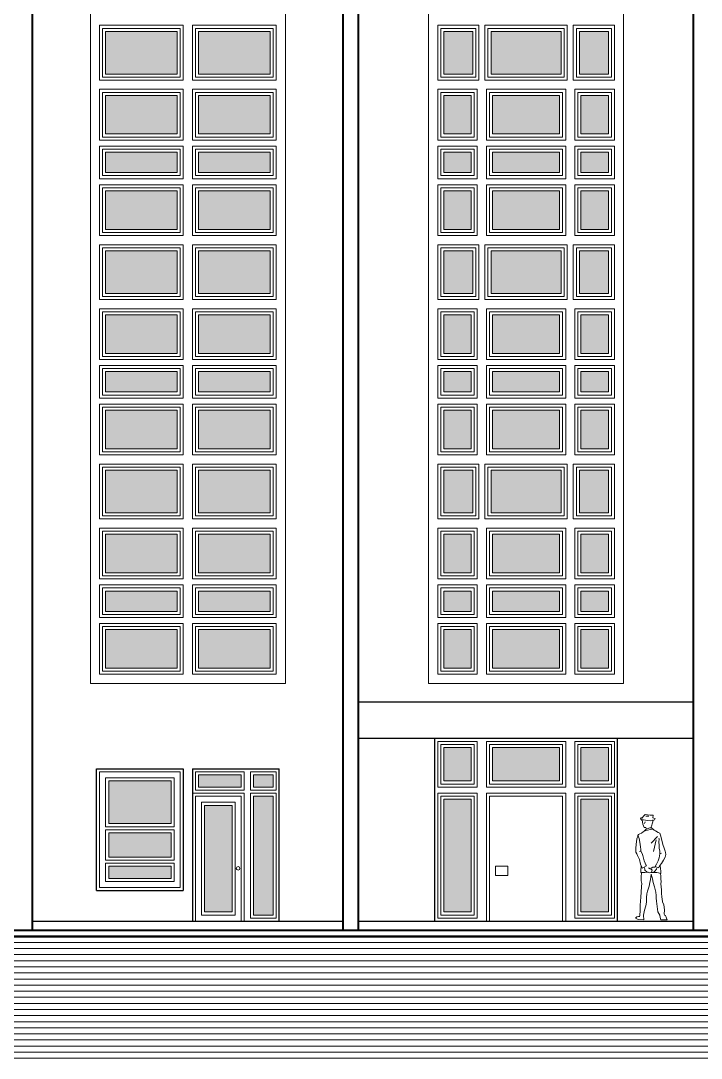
# Model space of a CAD drawing. Extents: x 1009 to 1343, y -172900 to 201.
# Drawn here: x 1232.41 to 1243.58, y -99.17 to -82.15 of the extents above; entities that cross this region are included whole.
import ezdxf

# ---------------------------------------------------------------- set-up
doc = ezdxf.new("R2010")
doc.units = 0
doc.header["$LTSCALE"] = 0.5
for name, color, linetype, lineweight in [('Carpintería', 55, 'CONTINUOUS', 20), ('Muros corte', 7, 'CONTINUOUS', 40), ('Muros vista', 253, 'CONTINUOUS', 25), ('Punta 02', 11, 'CONTINUOUS', 20), ('Punta 05', 52, 'CONTINUOUS', 50), ('Tratamiento pisos', 251, 'CONTINUOUS', 9), ('Vidrios', 147, 'CONTINUOUS', 13)]:
    doc.layers.add(name, color=color, linetype=linetype, lineweight=lineweight)

# ---------------------------------------------------------------- blocks, each defined once
blk = doc.blocks.new('Hombre de espalda')
at = {"layer": 'Punta 02'}
for p, q in [((-0.211, 0.539), (-0.201, 0.55)), ((-0.209, 0.527), (-0.211, 0.539)), ((-0.19, 0.512), (-0.209, 0.527)), ((-0.201, 0.55), (-0.183, 0.553)), ((-0.183, 0.514), (-0.19, 0.512)), ((-0.186, 0.54), (-0.177, 0.557)), ((-0.183, 0.553), (-0.186, 0.54)), ((-0.162, 0.518), (-0.183, 0.521)), ((-0.179, 0.484), (-0.183, 0.514)), ((-0.177, 0.557), (-0.162, 0.578)), ((-0.162, 0.578), (-0.145, 0.597)), ((-0.13, 0.512), (-0.162, 0.518)), ((-0.145, 0.597), (-0.134, 0.606)), ((-0.134, 0.606), (-0.095, 0.602)), ((-0.091, 0.506), (-0.13, 0.512)), ((-0.124, 0.576), (-0.076, 0.581)), ((-0.095, 0.602), (-0.051, 0.596)), ((-0.051, 0.596), (-0.012, 0.594)), ((-0.012, 0.594), (-0.006, 0.587)), ((-0.007, 0.557), (-0.01, 0.549)), ((-0.01, 0.549), (0.022, 0.542)), ((-0.01, 0.485), (-0.01, 0.517)), ((-0.006, 0.587), (-0.007, 0.557)), ((0.02, 0.519), (-0.005, 0.51)), ((0.029, 0.538), (0.02, 0.519)), ((0.022, 0.542), (0.029, 0.538)), ((-0.172, 0.448), (-0.179, 0.484)), ((-0.162, 0.42), (-0.172, 0.448)), ((-0.151, 0.392), (-0.162, 0.42)), ((-0.143, 0.392), (-0.151, 0.392)), ((-0.151, 0.335), (-0.125, 0.36)), ((-0.145, 0.46), (-0.134, 0.488)), ((-0.143, 0.392), (-0.125, 0.392)), ((-0.141, 0.344), (-0.127, 0.339)), ((-0.127, 0.339), (-0.097, 0.349)), ((-0.125, 0.392), (-0.113, 0.366)), ((-0.125, 0.36), (-0.102, 0.373)), ((-0.102, 0.373), (-0.057, 0.388)), ((-0.097, 0.349), (-0.049, 0.358)), ((-0.051, 0.503), (-0.091, 0.506)), ((-0.057, 0.388), (-0.031, 0.386)), ((-0.005, 0.51), (-0.051, 0.503)), ((-0.049, 0.358), (-0.025, 0.363)), ((-0.025, 0.431), (-0.044, 0.387)), ((-0.031, 0.386), (0.01, 0.347)), ((-0.025, 0.431), (-0.018, 0.454)), ((-0.025, 0.363), (-0.003, 0.359)), ((-0.018, 0.454), (-0.014, 0.467)), ((-0.014, 0.467), (-0.01, 0.485)), ((0.01, 0.347), (0.036, 0.338)), ((-0.281, 0.115), (-0.273, 0.205)), ((-0.273, 0.205), (-0.258, 0.252)), ((-0.258, 0.252), (-0.252, 0.269)), ((-0.254, 0.268), (-0.236, 0.214)), ((-0.252, 0.269), (-0.249, 0.272)), ((-0.249, 0.272), (-0.243, 0.276)), ((-0.243, 0.276), (-0.222, 0.288)), ((-0.236, 0.214), (-0.215, 0.119)), ((-0.222, 0.288), (-0.196, 0.302)), ((-0.196, 0.302), (-0.166, 0.319)), ((-0.166, 0.319), (-0.151, 0.335)), ((0.066, 0.247), (-0.035, 0.135)), ((0.047, 0.191), (0, 0)), ((0.036, 0.338), (0.08, 0.313)), ((0.08, 0.313), (0.105, 0.3)), ((0.092, 0.208), (0.089, 0.217)), ((0.089, 0.15), (0.092, 0.208)), ((0.105, 0.3), (0.115, 0.264)), ((0.115, 0.264), (0.132, 0.204)), ((0.132, 0.204), (0.156, 0.114)), ((-0.288, 0.051), (-0.281, 0.115)), ((-0.287, -0.012), (-0.288, 0.051)), ((-0.207, 0.006), (-0.227, 0)), ((-0.227, 0), (-0.22, 0.002)), ((-0.215, 0.119), (-0.21, 0.072)), ((-0.21, 0.072), (-0.208, 0.036)), ((-0.208, 0.036), (-0.207, 0.006)), ((-0.207, 0.004), (-0.187, -0.034)), ((0.094, 0.101), (0.089, 0.15)), ((0.094, 0.047), (0.094, 0.101)), ((0.103, 0.009), (0.094, 0.047)), ((0.105, -0.032), (0.103, 0.009)), ((0.156, 0.114), (0.174, 0.052)), ((0.174, 0.052), (0.19, 0.004)), ((0.19, 0.004), (0.198, -0.019)), ((-0.274, -0.037), (-0.287, -0.012)), ((-0.259, -0.069), (-0.274, -0.037)), ((-0.231, -0.131), (-0.259, -0.069)), ((-0.212, -0.208), (-0.231, -0.131)), ((-0.187, -0.034), (-0.175, -0.069)), ((-0.175, -0.069), (-0.151, -0.154)), ((-0.151, -0.154), (-0.136, -0.195)), ((0.052, -0.21), (0.079, -0.152)), ((0.079, -0.152), (0.094, -0.107)), ((0.094, -0.107), (0.107, -0.041)), ((0.133, -0.03), (0.105, -0.032)), ((0.107, -0.041), (0.109, -0.032)), ((0.109, -0.032), (0.133, -0.03)), ((0.163, -0.144), (0.133, -0.199)), ((0.191, -0.097), (0.163, -0.144)), ((0.206, -0.049), (0.191, -0.097)), ((0.198, -0.019), (0.206, -0.049)), ((-0.19, -0.26), (-0.212, -0.208)), ((-0.207, -0.347), (-0.205, -0.316)), ((-0.205, -0.316), (-0.2, -0.236)), ((-0.19, -0.26), (-0.183, -0.273)), ((-0.183, -0.273), (-0.15, -0.257)), ((-0.115, -0.234), (-0.15, -0.257)), ((-0.145, -0.272), (-0.143, -0.29)), ((-0.143, -0.29), (-0.139, -0.307)), ((-0.139, -0.307), (-0.102, -0.339)), ((-0.136, -0.192), (-0.124, -0.219)), ((-0.124, -0.219), (-0.112, -0.237)), ((-0.102, -0.339), (-0.072, -0.349)), ((-0.053, -0.285), (-0.083, -0.27)), ((-0.034, -0.294), (-0.053, -0.285)), ((-0.036, -0.276), (-0.043, -0.29)), ((-0.01, -0.261), (-0.036, -0.276)), ((-0.023, -0.305), (-0.034, -0.294)), ((-0.029, -0.341), (-0.023, -0.305)), ((0.013, -0.259), (-0.01, -0.261)), ((0.007, -0.338), (0.028, -0.317)), ((0.031, -0.259), (0.013, -0.259)), ((0.028, -0.317), (0.045, -0.296)), ((0.029, -0.245), (0.052, -0.21)), ((0.069, -0.264), (0.029, -0.245)), ((0.045, -0.296), (0.054, -0.279)), ((0.082, -0.27), (0.069, -0.264)), ((0.103, -0.231), (0.082, -0.27)), ((0.133, -0.199), (0.103, -0.231)), ((0.109, -0.236), (0.108, -0.227)), ((0.114, -0.284), (0.109, -0.236)), ((0.119, -0.318), (0.114, -0.284)), ((0.12, -0.364), (0.119, -0.318)), ((-0.149, -0.347), (-0.207, -0.347)), ((-0.201, -0.484), (-0.199, -0.412)), ((-0.192, -0.528), (-0.201, -0.484)), ((-0.199, -0.412), (-0.195, -0.356)), ((-0.088, -0.343), (-0.143, -0.347)), ((-0.072, -0.349), (-0.042, -0.347)), ((-0.07, -0.57), (-0.057, -0.51)), ((-0.057, -0.51), (-0.049, -0.461)), ((-0.049, -0.461), (-0.039, -0.371)), ((-0.042, -0.347), (-0.029, -0.341)), ((-0.017, -0.347), (-0.039, -0.346)), ((-0.039, -0.371), (-0.015, -0.45)), ((0.02, -0.344), (-0.017, -0.347)), ((-0.015, -0.45), (-0.002, -0.512)), ((0.058, -0.344), (0.02, -0.344)), ((0.086, -0.349), (0.058, -0.344)), ((0.114, -0.362), (0.086, -0.349)), ((0.114, -0.362), (0.12, -0.364)), ((0.119, -0.405), (0.114, -0.362)), ((0.123, -0.458), (0.119, -0.405)), ((0.125, -0.494), (0.123, -0.458)), ((0.123, -0.531), (0.125, -0.494)), ((-0.206, -0.752), (-0.202, -0.671)), ((-0.202, -0.671), (-0.196, -0.577)), ((-0.196, -0.577), (-0.192, -0.528)), ((-0.11, -0.696), (-0.095, -0.654)), ((-0.095, -0.654), (-0.07, -0.57)), ((-0.002, -0.512), (0.017, -0.583)), ((0.017, -0.583), (0.037, -0.666)), ((0.037, -0.666), (0.046, -0.724)), ((0.125, -0.58), (0.123, -0.531)), ((0.13, -0.629), (0.125, -0.58)), ((0.134, -0.685), (0.13, -0.629)), ((-0.215, -0.881), (-0.211, -0.815)), ((-0.211, -0.815), (-0.206, -0.752)), ((-0.127, -0.894), (-0.115, -0.834)), ((-0.115, -0.754), (-0.11, -0.696)), ((-0.112, -0.793), (-0.115, -0.754)), ((-0.115, -0.834), (-0.112, -0.793)), ((0.046, -0.724), (0.045, -0.766)), ((0.045, -0.766), (0.049, -0.817)), ((0.049, -0.817), (0.063, -0.904)), ((0.138, -0.752), (0.134, -0.685)), ((0.141, -0.779), (0.138, -0.752)), ((0.149, -0.829), (0.141, -0.779)), ((0.173, -0.878), (0.149, -0.829)), ((-0.223, -1.044), (-0.219, -0.977)), ((-0.219, -0.977), (-0.215, -0.881)), ((-0.161, -1.046), (-0.144, -0.966)), ((-0.144, -0.966), (-0.127, -0.894)), ((0.063, -0.904), (0.074, -0.992)), ((0.074, -0.992), (0.105, -1.046)), ((0.18, -0.958), (0.173, -0.878)), ((0.178, -1.028), (0.18, -0.958)), ((-0.27, -1.074), (-0.296, -1.095)), ((-0.296, -1.095), (-0.249, -1.117)), ((-0.245, -1.068), (-0.27, -1.074)), ((-0.249, -1.117), (-0.156, -1.121)), ((-0.225, -1.07), (-0.245, -1.068)), ((-0.227, -1.076), (-0.223, -1.044)), ((-0.156, -1.121), (-0.161, -1.046)), ((0.105, -1.046), (0.109, -1.084)), ((0.109, -1.084), (0.122, -1.122)), ((0.122, -1.122), (0.225, -1.122)), ((0.185, -1.049), (0.178, -1.028)), ((0.2, -1.049), (0.185, -1.049)), ((0.2, -1.049), (0.215, -1.097)), ((0.225, -1.122), (0.215, -1.097))]:
    blk.add_line(p, q, dxfattribs=at)

msp = doc.modelspace()

# ---------------------------------------------------------------- hatches: boundary and pattern name
at = {"layer": 'Vidrios'}
h = msp.add_hatch(color=256, dxfattribs=at)
h.dxf.hatch_style = 1
h.paths.add_polyline_path([(1234.977, -82.323), (1233.802, -82.323), (1233.802, -83.023), (1234.977, -83.023)])
h.paths.add_polyline_path([(1236.502, -82.323), (1235.327, -82.323), (1235.327, -83.023), (1236.502, -83.023)])
h.paths.add_polyline_path([(1234.977, -83.373), (1233.802, -83.373), (1233.802, -84.006), (1234.977, -84.006)])
h.paths.add_polyline_path([(1236.502, -83.373), (1235.327, -83.373), (1235.327, -84.006), (1236.502, -84.006)])
h.paths.add_polyline_path([(1234.977, -84.306), (1233.802, -84.306), (1233.802, -84.64), (1234.977, -84.64)])
h.paths.add_polyline_path([(1236.502, -84.306), (1235.327, -84.306), (1235.327, -84.64), (1236.502, -84.64)])
h.paths.add_polyline_path([(1234.977, -84.94), (1233.802, -84.94), (1233.802, -85.573), (1234.977, -85.573)])
h.paths.add_polyline_path([(1236.502, -84.94), (1235.327, -84.94), (1235.327, -85.573), (1236.502, -85.573)])
h = msp.add_hatch(color=256, dxfattribs=at)
h.dxf.hatch_style = 1
h.paths.add_polyline_path([(1239.827, -82.323), (1239.352, -82.323), (1239.352, -83.023), (1239.827, -83.023)])
h.paths.add_polyline_path([(1241.277, -82.323), (1240.127, -82.323), (1240.127, -83.023), (1241.277, -83.023)])
h.paths.add_polyline_path([(1242.052, -82.323), (1241.577, -82.323), (1241.577, -83.023), (1242.052, -83.023)])
h.paths.add_polyline_path([(1239.802, -83.373), (1239.352, -83.373), (1239.352, -84.006), (1239.802, -84.006)])
h.paths.add_polyline_path([(1241.252, -83.373), (1240.152, -83.373), (1240.152, -84.006), (1241.252, -84.006)])
h.paths.add_polyline_path([(1242.052, -83.373), (1241.602, -83.373), (1241.602, -84.006), (1242.052, -84.006)])
h.paths.add_polyline_path([(1239.802, -84.306), (1239.352, -84.306), (1239.352, -84.64), (1239.802, -84.64)])
h.paths.add_polyline_path([(1241.252, -84.306), (1240.152, -84.306), (1240.152, -84.64), (1241.252, -84.64)])
h.paths.add_polyline_path([(1242.052, -84.306), (1241.602, -84.306), (1241.602, -84.64), (1242.052, -84.64)])
h.paths.add_polyline_path([(1239.802, -84.94), (1239.352, -84.94), (1239.352, -85.573), (1239.802, -85.573)])
h.paths.add_polyline_path([(1241.252, -84.94), (1240.152, -84.94), (1240.152, -85.573), (1241.252, -85.573)])
h.paths.add_polyline_path([(1242.052, -84.94), (1241.602, -84.94), (1241.602, -85.573), (1242.052, -85.573)])
h = msp.add_hatch(color=256, dxfattribs=at)
h.dxf.hatch_style = 1
h.paths.add_polyline_path([(1234.977, -85.923), (1233.802, -85.923), (1233.802, -86.623), (1234.977, -86.623)])
h.paths.add_polyline_path([(1236.502, -85.923), (1235.327, -85.923), (1235.327, -86.623), (1236.502, -86.623)])
h.paths.add_polyline_path([(1234.977, -86.973), (1233.802, -86.973), (1233.802, -87.606), (1234.977, -87.606)])
h.paths.add_polyline_path([(1236.502, -86.973), (1235.327, -86.973), (1235.327, -87.606), (1236.502, -87.606)])
h.paths.add_polyline_path([(1234.977, -87.906), (1233.802, -87.906), (1233.802, -88.24), (1234.977, -88.24)])
h.paths.add_polyline_path([(1236.502, -87.906), (1235.327, -87.906), (1235.327, -88.24), (1236.502, -88.24)])
h.paths.add_polyline_path([(1234.977, -88.54), (1233.802, -88.54), (1233.802, -89.173), (1234.977, -89.173)])
h.paths.add_polyline_path([(1236.502, -88.54), (1235.327, -88.54), (1235.327, -89.173), (1236.502, -89.173)])
h = msp.add_hatch(color=256, dxfattribs=at)
h.dxf.hatch_style = 1
h.paths.add_polyline_path([(1239.827, -85.923), (1239.352, -85.923), (1239.352, -86.623), (1239.827, -86.623)])
h.paths.add_polyline_path([(1241.277, -85.923), (1240.127, -85.923), (1240.127, -86.623), (1241.277, -86.623)])
h.paths.add_polyline_path([(1242.052, -85.923), (1241.577, -85.923), (1241.577, -86.623), (1242.052, -86.623)])
h.paths.add_polyline_path([(1239.802, -86.973), (1239.352, -86.973), (1239.352, -87.606), (1239.802, -87.606)])
h.paths.add_polyline_path([(1241.252, -86.973), (1240.152, -86.973), (1240.152, -87.606), (1241.252, -87.606)])
h.paths.add_polyline_path([(1242.052, -86.973), (1241.602, -86.973), (1241.602, -87.606), (1242.052, -87.606)])
h.paths.add_polyline_path([(1239.802, -87.906), (1239.352, -87.906), (1239.352, -88.24), (1239.802, -88.24)])
h.paths.add_polyline_path([(1241.252, -87.906), (1240.152, -87.906), (1240.152, -88.24), (1241.252, -88.24)])
h.paths.add_polyline_path([(1242.052, -87.906), (1241.602, -87.906), (1241.602, -88.24), (1242.052, -88.24)])
h.paths.add_polyline_path([(1239.802, -88.54), (1239.352, -88.54), (1239.352, -89.173), (1239.802, -89.173)])
h.paths.add_polyline_path([(1241.252, -88.54), (1240.152, -88.54), (1240.152, -89.173), (1241.252, -89.173)])
h.paths.add_polyline_path([(1242.052, -88.54), (1241.602, -88.54), (1241.602, -89.173), (1242.052, -89.173)])
h = msp.add_hatch(color=256, dxfattribs=at)
h.dxf.hatch_style = 1
h.paths.add_polyline_path([(1234.977, -89.523), (1233.802, -89.523), (1233.802, -90.223), (1234.977, -90.223)])
h.paths.add_polyline_path([(1236.502, -89.523), (1235.327, -89.523), (1235.327, -90.223), (1236.502, -90.223)])
h.paths.add_polyline_path([(1234.977, -90.573), (1233.802, -90.573), (1233.802, -91.206), (1234.977, -91.206)])
h.paths.add_polyline_path([(1236.502, -90.573), (1235.327, -90.573), (1235.327, -91.206), (1236.502, -91.206)])
h.paths.add_polyline_path([(1234.977, -91.506), (1233.802, -91.506), (1233.802, -91.84), (1234.977, -91.84)])
h.paths.add_polyline_path([(1236.502, -91.506), (1235.327, -91.506), (1235.327, -91.84), (1236.502, -91.84)])
h.paths.add_polyline_path([(1234.977, -92.14), (1233.802, -92.14), (1233.802, -92.773), (1234.977, -92.773)])
h.paths.add_polyline_path([(1236.502, -92.14), (1235.327, -92.14), (1235.327, -92.773), (1236.502, -92.773)])
h = msp.add_hatch(color=256, dxfattribs=at)
h.dxf.hatch_style = 1
h.paths.add_polyline_path([(1239.827, -89.523), (1239.352, -89.523), (1239.352, -90.223), (1239.827, -90.223)])
h.paths.add_polyline_path([(1241.277, -89.523), (1240.127, -89.523), (1240.127, -90.223), (1241.277, -90.223)])
h.paths.add_polyline_path([(1242.052, -89.523), (1241.577, -89.523), (1241.577, -90.223), (1242.052, -90.223)])
h.paths.add_polyline_path([(1239.802, -90.573), (1239.352, -90.573), (1239.352, -91.206), (1239.802, -91.206)])
h.paths.add_polyline_path([(1241.252, -90.573), (1240.152, -90.573), (1240.152, -91.206), (1241.252, -91.206)])
h.paths.add_polyline_path([(1242.052, -90.573), (1241.602, -90.573), (1241.602, -91.206), (1242.052, -91.206)])
h.paths.add_polyline_path([(1239.802, -91.506), (1239.352, -91.506), (1239.352, -91.84), (1239.802, -91.84)])
h.paths.add_polyline_path([(1241.252, -91.506), (1240.152, -91.506), (1240.152, -91.84), (1241.252, -91.84)])
h.paths.add_polyline_path([(1242.052, -91.506), (1241.602, -91.506), (1241.602, -91.84), (1242.052, -91.84)])
h.paths.add_polyline_path([(1239.802, -92.14), (1239.352, -92.14), (1239.352, -92.773), (1239.802, -92.773)])
h.paths.add_polyline_path([(1241.252, -92.14), (1240.152, -92.14), (1240.152, -92.773), (1241.252, -92.773)])
h.paths.add_polyline_path([(1242.052, -92.14), (1241.602, -92.14), (1241.602, -92.773), (1242.052, -92.773)])
h = msp.add_hatch(color=256, dxfattribs=at)
h.dxf.hatch_style = 1
h.paths.add_polyline_path([(1239.802, -94.073), (1239.352, -94.073), (1239.352, -94.623), (1239.802, -94.623)])
h.paths.add_polyline_path([(1241.252, -94.073), (1240.152, -94.073), (1240.152, -94.623), (1241.252, -94.623)])
h.paths.add_polyline_path([(1242.052, -94.073), (1241.602, -94.073), (1241.602, -94.623), (1242.052, -94.623)])
h.paths.add_polyline_path([(1242.052, -94.923), (1241.602, -94.923), (1241.602, -96.773), (1242.052, -96.773)])
h.paths.add_polyline_path([(1239.802, -94.923), (1239.352, -94.923), (1239.352, -96.773), (1239.802, -96.773)])
h = msp.add_hatch(color=256, dxfattribs=at)
h.dxf.hatch_style = 1
h.paths.add_polyline_path([(1234.877, -94.623), (1233.852, -94.623), (1233.852, -95.323), (1234.877, -95.323)])
h.paths.add_polyline_path([(1234.877, -95.473), (1233.852, -95.473), (1233.852, -95.873), (1234.877, -95.873)])
h.paths.add_polyline_path([(1234.877, -96.023), (1233.852, -96.023), (1233.852, -96.223), (1234.877, -96.223)])
h = msp.add_hatch(color=256, dxfattribs=at)
h.dxf.hatch_style = 1
h.paths.add_polyline_path([(1236.027, -94.523), (1235.327, -94.523), (1235.327, -94.723), (1236.027, -94.723)])
h.paths.add_polyline_path([(1236.552, -94.523), (1236.227, -94.523), (1236.227, -94.723), (1236.552, -94.723)])
h.paths.add_polyline_path([(1235.877, -95.023), (1235.427, -95.023), (1235.427, -96.773), (1235.877, -96.773)])
h.paths.add_polyline_path([(1236.552, -94.873), (1236.227, -94.873), (1236.227, -96.823), (1236.552, -96.823)])

# ---------------------------------------------------------------- linework, layer by layer
at = {"layer": 'Carpintería'}
for p, q in [((1233.552, -93.023), (1233.552, -75.923)), ((1236.752, -93.023), (1236.752, -75.923)), ((1239.102, -93.023), (1239.102, -75.923)), ((1242.302, -93.023), (1242.302, -75.923)), ((1233.702, -83.123), (1233.702, -82.223)), ((1233.702, -82.223), (1235.077, -82.223)), ((1235.077, -83.123), (1235.077, -82.223)), ((1235.227, -83.123), (1235.227, -82.223)), ((1235.227, -82.223), (1236.602, -82.223)), ((1236.602, -82.223), (1236.602, -83.123)), ((1233.752, -83.073), (1233.752, -82.273)), ((1233.752, -82.273), (1235.027, -82.273)), ((1233.802, -83.023), (1233.802, -82.323)), ((1233.802, -82.323), (1234.977, -82.323)), ((1234.977, -83.023), (1234.977, -82.323)), ((1235.027, -83.073), (1235.027, -82.273)), ((1235.277, -82.273), (1236.552, -82.273)), ((1235.277, -83.073), (1235.277, -82.273)), ((1235.327, -82.323), (1236.502, -82.323)), ((1235.327, -83.023), (1235.327, -82.323)), ((1236.502, -82.323), (1236.502, -83.023)), ((1236.552, -82.273), (1236.552, -83.073)), ((1235.027, -83.073), (1233.752, -83.073)), ((1234.977, -83.023), (1233.802, -83.023)), ((1236.552, -83.073), (1235.277, -83.073)), ((1236.502, -83.023), (1235.327, -83.023)), ((1235.077, -83.123), (1233.702, -83.123)), ((1236.602, -83.123), (1235.227, -83.123)), ((1233.702, -84.106), (1233.702, -83.273)), ((1233.702, -83.273), (1235.077, -83.273)), ((1233.752, -84.056), (1233.752, -83.323)), ((1233.752, -83.323), (1235.027, -83.323)), ((1233.802, -84.006), (1233.802, -83.373)), ((1233.802, -83.373), (1234.977, -83.373)), ((1234.977, -84.006), (1234.977, -83.373)), ((1235.027, -84.056), (1235.027, -83.323)), ((1235.077, -84.106), (1235.077, -83.273)), ((1235.227, -84.106), (1235.227, -83.273)), ((1235.227, -83.273), (1236.602, -83.273)), ((1235.277, -83.323), (1236.552, -83.323)), ((1235.277, -84.056), (1235.277, -83.323)), ((1235.327, -83.373), (1236.502, -83.373)), ((1235.327, -84.006), (1235.327, -83.373)), ((1236.502, -83.373), (1236.502, -84.006)), ((1236.552, -83.323), (1236.552, -84.056)), ((1236.602, -83.273), (1236.602, -84.106)), ((1235.027, -84.056), (1233.752, -84.056)), ((1234.977, -84.006), (1233.802, -84.006)), ((1236.552, -84.056), (1235.277, -84.056)), ((1236.502, -84.006), (1235.327, -84.006)), ((1235.077, -84.106), (1233.702, -84.106)), ((1233.702, -84.74), (1233.702, -84.206)), ((1233.702, -84.206), (1235.077, -84.206)), ((1233.752, -84.69), (1233.752, -84.256)), ((1233.752, -84.256), (1235.027, -84.256)), ((1235.027, -84.69), (1235.027, -84.256)), ((1235.077, -84.74), (1235.077, -84.206)), ((1236.602, -84.106), (1235.227, -84.106)), ((1235.227, -84.74), (1235.227, -84.206)), ((1235.227, -84.206), (1236.602, -84.206)), ((1235.277, -84.256), (1236.552, -84.256)), ((1235.277, -84.69), (1235.277, -84.256)), ((1236.552, -84.256), (1236.552, -84.69)), ((1236.602, -84.206), (1236.602, -84.74)), ((1233.802, -84.64), (1233.802, -84.306)), ((1233.802, -84.306), (1234.977, -84.306)), ((1234.977, -84.64), (1234.977, -84.306)), ((1235.327, -84.306), (1236.502, -84.306)), ((1235.327, -84.64), (1235.327, -84.306)), ((1236.502, -84.306), (1236.502, -84.64)), ((1235.077, -84.74), (1233.702, -84.74)), ((1235.027, -84.69), (1233.752, -84.69)), ((1234.977, -84.64), (1233.802, -84.64)), ((1236.602, -84.74), (1235.227, -84.74)), ((1236.552, -84.69), (1235.277, -84.69)), ((1236.502, -84.64), (1235.327, -84.64)), ((1233.702, -85.673), (1233.702, -84.84)), ((1233.702, -84.84), (1235.077, -84.84)), ((1233.752, -85.623), (1233.752, -84.89)), ((1233.752, -84.89), (1235.027, -84.89)), ((1233.802, -85.573), (1233.802, -84.94)), ((1233.802, -84.94), (1234.977, -84.94)), ((1234.977, -85.573), (1234.977, -84.94)), ((1235.027, -85.623), (1235.027, -84.89)), ((1235.077, -85.673), (1235.077, -84.84)), ((1235.227, -85.673), (1235.227, -84.84)), ((1235.227, -84.84), (1236.602, -84.84)), ((1235.277, -84.89), (1236.552, -84.89)), ((1235.277, -85.623), (1235.277, -84.89)), ((1235.327, -84.94), (1236.502, -84.94)), ((1235.327, -85.573), (1235.327, -84.94)), ((1236.502, -84.94), (1236.502, -85.573)), ((1236.552, -84.89), (1236.552, -85.623)), ((1236.602, -84.84), (1236.602, -85.673)), ((1235.027, -85.623), (1233.752, -85.623)), ((1234.977, -85.573), (1233.802, -85.573)), ((1236.552, -85.623), (1235.277, -85.623)), ((1236.502, -85.573), (1235.327, -85.573)), ((1235.077, -85.673), (1233.702, -85.673)), ((1236.602, -85.673), (1235.227, -85.673)), ((1233.702, -86.723), (1233.702, -85.823)), ((1233.702, -85.823), (1235.077, -85.823)), ((1233.752, -86.673), (1233.752, -85.873)), ((1233.752, -85.873), (1235.027, -85.873)), ((1233.802, -86.623), (1233.802, -85.923)), ((1233.802, -85.923), (1234.977, -85.923)), ((1234.977, -86.623), (1234.977, -85.923)), ((1235.027, -86.673), (1235.027, -85.873)), ((1235.077, -86.723), (1235.077, -85.823)), ((1235.227, -86.723), (1235.227, -85.823)), ((1235.227, -85.823), (1236.602, -85.823)), ((1235.277, -85.873), (1236.552, -85.873)), ((1235.277, -86.673), (1235.277, -85.873)), ((1235.327, -85.923), (1236.502, -85.923)), ((1235.327, -86.623), (1235.327, -85.923)), ((1236.502, -85.923), (1236.502, -86.623)), ((1236.552, -85.873), (1236.552, -86.673)), ((1236.602, -85.823), (1236.602, -86.723)), ((1234.977, -86.623), (1233.802, -86.623)), ((1236.502, -86.623), (1235.327, -86.623)), ((1235.077, -86.723), (1233.702, -86.723)), ((1235.027, -86.673), (1233.752, -86.673)), ((1236.602, -86.723), (1235.227, -86.723)), ((1236.552, -86.673), (1235.277, -86.673)), ((1233.702, -87.706), (1233.702, -86.873)), ((1233.702, -86.873), (1235.077, -86.873)), ((1233.752, -87.656), (1233.752, -86.923)), ((1233.752, -86.923), (1235.027, -86.923)), ((1233.802, -87.606), (1233.802, -86.973)), ((1233.802, -86.973), (1234.977, -86.973)), ((1234.977, -87.606), (1234.977, -86.973)), ((1235.027, -87.656), (1235.027, -86.923)), ((1235.077, -87.706), (1235.077, -86.873)), ((1235.227, -87.706), (1235.227, -86.873)), ((1235.227, -86.873), (1236.602, -86.873)), ((1235.277, -86.923), (1236.552, -86.923)), ((1235.277, -87.656), (1235.277, -86.923)), ((1235.327, -86.973), (1236.502, -86.973)), ((1235.327, -87.606), (1235.327, -86.973)), ((1236.502, -86.973), (1236.502, -87.606)), ((1236.552, -86.923), (1236.552, -87.656)), ((1236.602, -86.873), (1236.602, -87.706)), ((1235.027, -87.656), (1233.752, -87.656)), ((1234.977, -87.606), (1233.802, -87.606)), ((1236.552, -87.656), (1235.277, -87.656)), ((1236.502, -87.606), (1235.327, -87.606)), ((1235.077, -87.706), (1233.702, -87.706)), ((1233.702, -88.34), (1233.702, -87.806)), ((1233.702, -87.806), (1235.077, -87.806)), ((1235.077, -88.34), (1235.077, -87.806)), ((1236.602, -87.706), (1235.227, -87.706)), ((1235.227, -88.34), (1235.227, -87.806)), ((1235.227, -87.806), (1236.602, -87.806)), ((1236.602, -87.806), (1236.602, -88.34)), ((1233.752, -88.29), (1233.752, -87.856)), ((1233.752, -87.856), (1235.027, -87.856)), ((1233.802, -88.24), (1233.802, -87.906)), ((1233.802, -87.906), (1234.977, -87.906)), ((1234.977, -88.24), (1234.977, -87.906)), ((1235.027, -88.29), (1235.027, -87.856)), ((1235.277, -87.856), (1236.552, -87.856)), ((1235.277, -88.29), (1235.277, -87.856)), ((1235.327, -87.906), (1236.502, -87.906)), ((1235.327, -88.24), (1235.327, -87.906)), ((1236.502, -87.906), (1236.502, -88.24)), ((1236.552, -87.856), (1236.552, -88.29)), ((1235.077, -88.34), (1233.702, -88.34)), ((1235.027, -88.29), (1233.752, -88.29)), ((1234.977, -88.24), (1233.802, -88.24)), ((1236.602, -88.34), (1235.227, -88.34)), ((1236.552, -88.29), (1235.277, -88.29)), ((1236.502, -88.24), (1235.327, -88.24)), ((1233.702, -89.273), (1233.702, -88.44)), ((1233.702, -88.44), (1235.077, -88.44)), ((1233.752, -89.223), (1233.752, -88.49)), ((1233.752, -88.49), (1235.027, -88.49)), ((1235.027, -89.223), (1235.027, -88.49)), ((1235.077, -89.273), (1235.077, -88.44)), ((1235.227, -89.273), (1235.227, -88.44)), ((1235.227, -88.44), (1236.602, -88.44)), ((1235.277, -88.49), (1236.552, -88.49)), ((1235.277, -89.223), (1235.277, -88.49)), ((1236.552, -88.49), (1236.552, -89.223)), ((1236.602, -88.44), (1236.602, -89.273)), ((1233.802, -89.173), (1233.802, -88.54)), ((1233.802, -88.54), (1234.977, -88.54)), ((1234.977, -89.173), (1234.977, -88.54)), ((1235.327, -88.54), (1236.502, -88.54)), ((1235.327, -89.173), (1235.327, -88.54)), ((1236.502, -88.54), (1236.502, -89.173)), ((1234.977, -89.173), (1233.802, -89.173)), ((1236.502, -89.173), (1235.327, -89.173)), ((1235.077, -89.273), (1233.702, -89.273)), ((1235.027, -89.223), (1233.752, -89.223)), ((1236.602, -89.273), (1235.227, -89.273)), ((1236.552, -89.223), (1235.277, -89.223)), ((1233.702, -90.323), (1233.702, -89.423)), ((1233.702, -89.423), (1235.077, -89.423)), ((1233.752, -90.273), (1233.752, -89.473)), ((1233.752, -89.473), (1235.027, -89.473)), ((1233.802, -90.223), (1233.802, -89.523)), ((1233.802, -89.523), (1234.977, -89.523)), ((1234.977, -90.223), (1234.977, -89.523)), ((1235.027, -90.273), (1235.027, -89.473)), ((1235.077, -90.323), (1235.077, -89.423)), ((1235.227, -90.323), (1235.227, -89.423)), ((1235.227, -89.423), (1236.602, -89.423)), ((1235.277, -89.473), (1236.552, -89.473)), ((1235.277, -90.273), (1235.277, -89.473)), ((1235.327, -89.523), (1236.502, -89.523)), ((1235.327, -90.223), (1235.327, -89.523)), ((1236.502, -89.523), (1236.502, -90.223)), ((1236.552, -89.473), (1236.552, -90.273)), ((1236.602, -89.423), (1236.602, -90.323)), ((1234.977, -90.223), (1233.802, -90.223)), ((1236.502, -90.223), (1235.327, -90.223)), ((1235.077, -90.323), (1233.702, -90.323)), ((1235.027, -90.273), (1233.752, -90.273)), ((1236.602, -90.323), (1235.227, -90.323)), ((1236.552, -90.273), (1235.277, -90.273)), ((1233.702, -91.306), (1233.702, -90.473)), ((1233.702, -90.473), (1235.077, -90.473)), ((1233.752, -91.256), (1233.752, -90.523)), ((1233.752, -90.523), (1235.027, -90.523)), ((1235.027, -91.256), (1235.027, -90.523)), ((1235.077, -91.306), (1235.077, -90.473)), ((1235.227, -91.306), (1235.227, -90.473)), ((1235.227, -90.473), (1236.602, -90.473)), ((1235.277, -90.523), (1236.552, -90.523)), ((1235.277, -91.256), (1235.277, -90.523)), ((1236.552, -90.523), (1236.552, -91.256)), ((1236.602, -90.473), (1236.602, -91.306)), ((1233.802, -91.206), (1233.802, -90.573)), ((1233.802, -90.573), (1234.977, -90.573)), ((1234.977, -91.206), (1234.977, -90.573)), ((1235.327, -90.573), (1236.502, -90.573)), ((1235.327, -91.206), (1235.327, -90.573)), ((1236.502, -90.573), (1236.502, -91.206)), ((1234.977, -91.206), (1233.802, -91.206)), ((1236.502, -91.206), (1235.327, -91.206)), ((1235.077, -91.306), (1233.702, -91.306)), ((1233.702, -91.94), (1233.702, -91.406)), ((1233.702, -91.406), (1235.077, -91.406)), ((1235.027, -91.256), (1233.752, -91.256)), ((1235.077, -91.94), (1235.077, -91.406)), ((1236.602, -91.306), (1235.227, -91.306)), ((1235.227, -91.94), (1235.227, -91.406)), ((1235.227, -91.406), (1236.602, -91.406)), ((1236.552, -91.256), (1235.277, -91.256)), ((1236.602, -91.406), (1236.602, -91.94)), ((1233.752, -91.89), (1233.752, -91.456)), ((1233.752, -91.456), (1235.027, -91.456)), ((1233.802, -91.84), (1233.802, -91.506)), ((1233.802, -91.506), (1234.977, -91.506)), ((1234.977, -91.84), (1234.977, -91.506)), ((1235.027, -91.89), (1235.027, -91.456)), ((1235.277, -91.456), (1236.552, -91.456)), ((1235.277, -91.89), (1235.277, -91.456)), ((1235.327, -91.506), (1236.502, -91.506)), ((1235.327, -91.84), (1235.327, -91.506)), ((1236.502, -91.506), (1236.502, -91.84)), ((1236.552, -91.456), (1236.552, -91.89)), ((1235.027, -91.89), (1233.752, -91.89)), ((1234.977, -91.84), (1233.802, -91.84)), ((1236.552, -91.89), (1235.277, -91.89)), ((1236.502, -91.84), (1235.327, -91.84)), ((1235.077, -91.94), (1233.702, -91.94)), ((1233.702, -92.873), (1233.702, -92.04)), ((1233.702, -92.04), (1235.077, -92.04)), ((1233.752, -92.823), (1233.752, -92.09)), ((1233.752, -92.09), (1235.027, -92.09)), ((1235.027, -92.823), (1235.027, -92.09)), ((1235.077, -92.873), (1235.077, -92.04)), ((1236.602, -91.94), (1235.227, -91.94)), ((1235.227, -92.873), (1235.227, -92.04)), ((1235.227, -92.04), (1236.602, -92.04)), ((1235.277, -92.09), (1236.552, -92.09)), ((1235.277, -92.823), (1235.277, -92.09)), ((1236.552, -92.09), (1236.552, -92.823)), ((1236.602, -92.04), (1236.602, -92.873)), ((1233.802, -92.773), (1233.802, -92.14)), ((1233.802, -92.14), (1234.977, -92.14)), ((1234.977, -92.773), (1234.977, -92.14)), ((1235.327, -92.14), (1236.502, -92.14)), ((1235.327, -92.773), (1235.327, -92.14)), ((1236.502, -92.14), (1236.502, -92.773)), ((1234.977, -92.773), (1233.802, -92.773)), ((1236.502, -92.773), (1235.327, -92.773)), ((1235.077, -92.873), (1233.702, -92.873)), ((1235.027, -92.823), (1233.752, -92.823)), ((1236.602, -92.873), (1235.227, -92.873)), ((1236.552, -92.823), (1235.277, -92.823)), ((1233.552, -93.023), (1236.752, -93.023)), ((1239.102, -93.023), (1242.302, -93.023)), ((1233.702, -96.373), (1233.702, -94.473)), ((1233.702, -94.473), (1235.027, -94.473)), ((1235.027, -94.473), (1235.027, -96.373)), ((1235.277, -94.473), (1235.277, -94.773)), ((1235.277, -94.473), (1236.077, -94.473)), ((1236.077, -94.473), (1236.077, -94.773)), ((1236.177, -94.473), (1236.602, -94.473)), ((1236.177, -94.473), (1236.177, -94.773)), ((1236.602, -94.773), (1236.602, -94.473)), ((1233.802, -94.573), (1234.927, -94.573)), ((1233.802, -95.373), (1233.802, -94.573)), ((1233.852, -94.623), (1234.877, -94.623)), ((1233.852, -95.323), (1233.852, -94.623)), ((1234.877, -94.623), (1234.877, -95.323)), ((1234.927, -94.573), (1234.927, -95.373)), ((1235.327, -94.523), (1236.027, -94.523)), ((1235.327, -94.523), (1235.327, -94.723)), ((1236.027, -94.523), (1236.027, -94.723)), ((1236.227, -94.523), (1236.227, -94.723)), ((1236.227, -94.523), (1236.552, -94.523)), ((1236.552, -94.723), (1236.552, -94.523)), ((1235.227, -94.823), (1236.077, -94.823)), ((1235.277, -94.773), (1236.077, -94.773)), ((1235.327, -94.723), (1236.027, -94.723)), ((1236.077, -94.823), (1236.077, -96.923)), ((1236.177, -94.773), (1236.602, -94.773)), ((1236.177, -94.823), (1236.602, -94.823)), ((1236.177, -94.823), (1236.177, -96.873)), ((1236.227, -94.723), (1236.552, -94.723)), ((1236.602, -96.873), (1236.602, -94.823)), ((1240.052, -94.823), (1241.352, -94.823)), ((1240.052, -94.823), (1240.052, -96.923)), ((1241.352, -94.823), (1241.352, -96.923)), ((1235.277, -94.873), (1236.027, -94.873)), ((1235.277, -94.873), (1235.277, -96.923)), ((1236.027, -94.873), (1236.027, -96.923)), ((1236.227, -94.873), (1236.552, -94.873)), ((1236.227, -94.873), (1236.227, -96.823)), ((1236.552, -96.823), (1236.552, -94.873)), ((1240.102, -94.873), (1241.302, -94.873)), ((1240.102, -94.873), (1240.102, -96.923)), ((1241.302, -94.873), (1241.302, -96.923)), ((1233.852, -95.323), (1234.877, -95.323)), ((1233.802, -95.373), (1234.927, -95.373)), ((1233.802, -95.423), (1234.927, -95.423)), ((1233.802, -95.923), (1233.802, -95.423)), ((1233.852, -95.873), (1233.852, -95.473)), ((1233.852, -95.473), (1234.877, -95.473)), ((1234.877, -95.473), (1234.877, -95.873)), ((1234.927, -95.423), (1234.927, -95.923)), ((1233.802, -95.923), (1234.927, -95.923)), ((1233.802, -96.273), (1233.802, -95.973)), ((1233.802, -95.973), (1234.927, -95.973)), ((1233.852, -95.873), (1234.877, -95.873)), ((1234.927, -95.973), (1234.927, -96.273)), ((1233.852, -96.223), (1233.852, -96.023)), ((1233.852, -96.023), (1234.877, -96.023)), ((1234.877, -96.023), (1234.877, -96.223)), ((1240.202, -96.023), (1240.402, -96.023)), ((1240.202, -96.023), (1240.202, -96.173)), ((1240.202, -96.173), (1240.402, -96.173)), ((1240.402, -96.023), (1240.402, -96.173)), ((1233.802, -96.273), (1234.927, -96.273)), ((1233.852, -96.223), (1234.877, -96.223)), ((1233.702, -96.373), (1235.027, -96.373)), ((1236.227, -96.823), (1236.552, -96.823)), ((1236.177, -96.873), (1236.602, -96.873))]:
    msp.add_line(p, q, dxfattribs=at)
for points in [[(1239.927, -83.123), (1239.252, -83.123), (1239.252, -82.223), (1239.927, -82.223)], [(1240.027, -83.123), (1240.027, -82.223), (1241.377, -82.223), (1241.377, -83.123)], [(1242.152, -82.223), (1242.152, -83.123), (1241.477, -83.123), (1241.477, -82.223)], [(1239.877, -83.073), (1239.302, -83.073), (1239.302, -82.273), (1239.877, -82.273)], [(1239.827, -83.023), (1239.352, -83.023), (1239.352, -82.323), (1239.827, -82.323)], [(1240.077, -83.073), (1240.077, -82.273), (1241.327, -82.273), (1241.327, -83.073)], [(1240.127, -83.023), (1240.127, -82.323), (1241.277, -82.323), (1241.277, -83.023)], [(1242.102, -82.273), (1242.102, -83.073), (1241.527, -83.073), (1241.527, -82.273)], [(1242.052, -82.323), (1242.052, -83.023), (1241.577, -83.023), (1241.577, -82.323)], [(1239.902, -84.106), (1239.252, -84.106), (1239.252, -83.273), (1239.902, -83.273)], [(1239.852, -84.056), (1239.302, -84.056), (1239.302, -83.323), (1239.852, -83.323)], [(1239.802, -84.006), (1239.352, -84.006), (1239.352, -83.373), (1239.802, -83.373)], [(1241.352, -84.106), (1240.052, -84.106), (1240.052, -83.273), (1241.352, -83.273)], [(1241.302, -84.056), (1240.102, -84.056), (1240.102, -83.323), (1241.302, -83.323)], [(1241.252, -84.006), (1240.152, -84.006), (1240.152, -83.373), (1241.252, -83.373)], [(1242.152, -84.106), (1241.502, -84.106), (1241.502, -83.273), (1242.152, -83.273)], [(1242.102, -84.056), (1241.552, -84.056), (1241.552, -83.323), (1242.102, -83.323)], [(1242.052, -84.006), (1241.602, -84.006), (1241.602, -83.373), (1242.052, -83.373)], [(1239.902, -84.74), (1239.252, -84.74), (1239.252, -84.206), (1239.902, -84.206)], [(1239.852, -84.69), (1239.302, -84.69), (1239.302, -84.256), (1239.852, -84.256)], [(1241.352, -84.74), (1240.052, -84.74), (1240.052, -84.206), (1241.352, -84.206)], [(1241.302, -84.69), (1240.102, -84.69), (1240.102, -84.256), (1241.302, -84.256)], [(1242.152, -84.74), (1241.502, -84.74), (1241.502, -84.206), (1242.152, -84.206)], [(1242.102, -84.69), (1241.552, -84.69), (1241.552, -84.256), (1242.102, -84.256)], [(1239.802, -84.64), (1239.352, -84.64), (1239.352, -84.306), (1239.802, -84.306)], [(1241.252, -84.64), (1240.152, -84.64), (1240.152, -84.306), (1241.252, -84.306)], [(1242.052, -84.64), (1241.602, -84.64), (1241.602, -84.306), (1242.052, -84.306)], [(1239.902, -85.673), (1239.252, -85.673), (1239.252, -84.84), (1239.902, -84.84)], [(1239.852, -85.623), (1239.302, -85.623), (1239.302, -84.89), (1239.852, -84.89)], [(1239.802, -85.573), (1239.352, -85.573), (1239.352, -84.94), (1239.802, -84.94)], [(1241.352, -85.673), (1240.052, -85.673), (1240.052, -84.84), (1241.352, -84.84)], [(1241.302, -85.623), (1240.102, -85.623), (1240.102, -84.89), (1241.302, -84.89)], [(1241.252, -85.573), (1240.152, -85.573), (1240.152, -84.94), (1241.252, -84.94)], [(1242.152, -85.673), (1241.502, -85.673), (1241.502, -84.84), (1242.152, -84.84)], [(1242.102, -85.623), (1241.552, -85.623), (1241.552, -84.89), (1242.102, -84.89)], [(1242.052, -85.573), (1241.602, -85.573), (1241.602, -84.94), (1242.052, -84.94)], [(1239.927, -86.723), (1239.252, -86.723), (1239.252, -85.823), (1239.927, -85.823)], [(1239.877, -86.673), (1239.302, -86.673), (1239.302, -85.873), (1239.877, -85.873)], [(1239.827, -86.623), (1239.352, -86.623), (1239.352, -85.923), (1239.827, -85.923)], [(1240.027, -86.723), (1240.027, -85.823), (1241.377, -85.823), (1241.377, -86.723)], [(1240.077, -86.673), (1240.077, -85.873), (1241.327, -85.873), (1241.327, -86.673)], [(1240.127, -86.623), (1240.127, -85.923), (1241.277, -85.923), (1241.277, -86.623)], [(1242.152, -85.823), (1242.152, -86.723), (1241.477, -86.723), (1241.477, -85.823)], [(1242.102, -85.873), (1242.102, -86.673), (1241.527, -86.673), (1241.527, -85.873)], [(1242.052, -85.923), (1242.052, -86.623), (1241.577, -86.623), (1241.577, -85.923)], [(1239.902, -87.706), (1239.252, -87.706), (1239.252, -86.873), (1239.902, -86.873)], [(1239.852, -87.656), (1239.302, -87.656), (1239.302, -86.923), (1239.852, -86.923)], [(1239.802, -87.606), (1239.352, -87.606), (1239.352, -86.973), (1239.802, -86.973)], [(1241.352, -87.706), (1240.052, -87.706), (1240.052, -86.873), (1241.352, -86.873)], [(1241.302, -87.656), (1240.102, -87.656), (1240.102, -86.923), (1241.302, -86.923)], [(1241.252, -87.606), (1240.152, -87.606), (1240.152, -86.973), (1241.252, -86.973)], [(1242.152, -87.706), (1241.502, -87.706), (1241.502, -86.873), (1242.152, -86.873)], [(1242.102, -87.656), (1241.552, -87.656), (1241.552, -86.923), (1242.102, -86.923)], [(1242.052, -87.606), (1241.602, -87.606), (1241.602, -86.973), (1242.052, -86.973)], [(1239.902, -88.34), (1239.252, -88.34), (1239.252, -87.806), (1239.902, -87.806)], [(1241.352, -88.34), (1240.052, -88.34), (1240.052, -87.806), (1241.352, -87.806)], [(1242.152, -88.34), (1241.502, -88.34), (1241.502, -87.806), (1242.152, -87.806)], [(1239.852, -88.29), (1239.302, -88.29), (1239.302, -87.856), (1239.852, -87.856)], [(1239.802, -88.24), (1239.352, -88.24), (1239.352, -87.906), (1239.802, -87.906)], [(1241.302, -88.29), (1240.102, -88.29), (1240.102, -87.856), (1241.302, -87.856)], [(1241.252, -88.24), (1240.152, -88.24), (1240.152, -87.906), (1241.252, -87.906)], [(1242.102, -88.29), (1241.552, -88.29), (1241.552, -87.856), (1242.102, -87.856)], [(1242.052, -88.24), (1241.602, -88.24), (1241.602, -87.906), (1242.052, -87.906)], [(1239.902, -89.273), (1239.252, -89.273), (1239.252, -88.44), (1239.902, -88.44)], [(1239.852, -89.223), (1239.302, -89.223), (1239.302, -88.49), (1239.852, -88.49)], [(1241.352, -89.273), (1240.052, -89.273), (1240.052, -88.44), (1241.352, -88.44)], [(1241.302, -89.223), (1240.102, -89.223), (1240.102, -88.49), (1241.302, -88.49)], [(1242.152, -89.273), (1241.502, -89.273), (1241.502, -88.44), (1242.152, -88.44)], [(1242.102, -89.223), (1241.552, -89.223), (1241.552, -88.49), (1242.102, -88.49)], [(1239.802, -89.173), (1239.352, -89.173), (1239.352, -88.54), (1239.802, -88.54)], [(1241.252, -89.173), (1240.152, -89.173), (1240.152, -88.54), (1241.252, -88.54)], [(1242.052, -89.173), (1241.602, -89.173), (1241.602, -88.54), (1242.052, -88.54)], [(1239.927, -90.323), (1239.252, -90.323), (1239.252, -89.423), (1239.927, -89.423)], [(1239.877, -90.273), (1239.302, -90.273), (1239.302, -89.473), (1239.877, -89.473)], [(1239.827, -90.223), (1239.352, -90.223), (1239.352, -89.523), (1239.827, -89.523)], [(1240.027, -90.323), (1240.027, -89.423), (1241.377, -89.423), (1241.377, -90.323)], [(1240.077, -90.273), (1240.077, -89.473), (1241.327, -89.473), (1241.327, -90.273)], [(1240.127, -90.223), (1240.127, -89.523), (1241.277, -89.523), (1241.277, -90.223)], [(1242.152, -89.423), (1242.152, -90.323), (1241.477, -90.323), (1241.477, -89.423)], [(1242.102, -89.473), (1242.102, -90.273), (1241.527, -90.273), (1241.527, -89.473)], [(1242.052, -89.523), (1242.052, -90.223), (1241.577, -90.223), (1241.577, -89.523)], [(1239.902, -91.306), (1239.252, -91.306), (1239.252, -90.473), (1239.902, -90.473)], [(1239.852, -91.256), (1239.302, -91.256), (1239.302, -90.523), (1239.852, -90.523)], [(1241.352, -91.306), (1240.052, -91.306), (1240.052, -90.473), (1241.352, -90.473)], [(1241.302, -91.256), (1240.102, -91.256), (1240.102, -90.523), (1241.302, -90.523)], [(1242.152, -91.306), (1241.502, -91.306), (1241.502, -90.473), (1242.152, -90.473)], [(1242.102, -91.256), (1241.552, -91.256), (1241.552, -90.523), (1242.102, -90.523)], [(1239.802, -91.206), (1239.352, -91.206), (1239.352, -90.573), (1239.802, -90.573)], [(1241.252, -91.206), (1240.152, -91.206), (1240.152, -90.573), (1241.252, -90.573)], [(1242.052, -91.206), (1241.602, -91.206), (1241.602, -90.573), (1242.052, -90.573)], [(1239.902, -91.94), (1239.252, -91.94), (1239.252, -91.406), (1239.902, -91.406)], [(1241.352, -91.94), (1240.052, -91.94), (1240.052, -91.406), (1241.352, -91.406)], [(1242.152, -91.94), (1241.502, -91.94), (1241.502, -91.406), (1242.152, -91.406)], [(1239.852, -91.89), (1239.302, -91.89), (1239.302, -91.456), (1239.852, -91.456)], [(1239.802, -91.84), (1239.352, -91.84), (1239.352, -91.506), (1239.802, -91.506)], [(1241.302, -91.89), (1240.102, -91.89), (1240.102, -91.456), (1241.302, -91.456)], [(1241.252, -91.84), (1240.152, -91.84), (1240.152, -91.506), (1241.252, -91.506)], [(1242.102, -91.89), (1241.552, -91.89), (1241.552, -91.456), (1242.102, -91.456)], [(1242.052, -91.84), (1241.602, -91.84), (1241.602, -91.506), (1242.052, -91.506)], [(1239.902, -92.873), (1239.252, -92.873), (1239.252, -92.04), (1239.902, -92.04)], [(1239.852, -92.823), (1239.302, -92.823), (1239.302, -92.09), (1239.852, -92.09)], [(1241.352, -92.873), (1240.052, -92.873), (1240.052, -92.04), (1241.352, -92.04)], [(1241.302, -92.823), (1240.102, -92.823), (1240.102, -92.09), (1241.302, -92.09)], [(1242.152, -92.873), (1241.502, -92.873), (1241.502, -92.04), (1242.152, -92.04)], [(1242.102, -92.823), (1241.552, -92.823), (1241.552, -92.09), (1242.102, -92.09)], [(1239.802, -92.773), (1239.352, -92.773), (1239.352, -92.14), (1239.802, -92.14)], [(1241.252, -92.773), (1240.152, -92.773), (1240.152, -92.14), (1241.252, -92.14)], [(1242.052, -92.773), (1241.602, -92.773), (1241.602, -92.14), (1242.052, -92.14)], [(1239.902, -94.723), (1239.252, -94.723), (1239.252, -93.973), (1239.902, -93.973)], [(1241.352, -94.723), (1240.052, -94.723), (1240.052, -93.973), (1241.352, -93.973)], [(1242.152, -94.723), (1241.502, -94.723), (1241.502, -93.973), (1242.152, -93.973)], [(1239.852, -94.673), (1239.302, -94.673), (1239.302, -94.023), (1239.852, -94.023)], [(1239.802, -94.623), (1239.352, -94.623), (1239.352, -94.073), (1239.802, -94.073)], [(1241.302, -94.673), (1240.102, -94.673), (1240.102, -94.023), (1241.302, -94.023)], [(1241.252, -94.623), (1240.152, -94.623), (1240.152, -94.073), (1241.252, -94.073)], [(1242.102, -94.673), (1241.552, -94.673), (1241.552, -94.023), (1242.102, -94.023)], [(1242.052, -94.623), (1241.602, -94.623), (1241.602, -94.073), (1242.052, -94.073)], [(1239.902, -96.873), (1239.252, -96.873), (1239.252, -94.823), (1239.902, -94.823)], [(1241.502, -96.873), (1241.502, -94.823), (1242.152, -94.823), (1242.152, -96.873)], [(1235.377, -96.823), (1235.377, -94.973), (1235.927, -94.973), (1235.927, -96.823)], [(1239.852, -96.823), (1239.302, -96.823), (1239.302, -94.873), (1239.852, -94.873)], [(1239.802, -96.773), (1239.352, -96.773), (1239.352, -94.923), (1239.802, -94.923)], [(1241.552, -96.823), (1241.552, -94.873), (1242.102, -94.873), (1242.102, -96.823)], [(1241.602, -96.773), (1241.602, -94.923), (1242.052, -94.923), (1242.052, -96.773)], [(1235.427, -96.773), (1235.427, -95.023), (1235.877, -95.023), (1235.877, -96.773)]]:
    msp.add_lwpolyline(points, close=True, dxfattribs=at)
msp.add_circle((1235.975, -96.057), 0.03, dxfattribs=at)
at = {"layer": 'Muros corte'}
for p, q in [((1237.952, -97.073), (1237.952, -74.023)), ((1243.452, -97.073), (1243.452, -74.023)), ((1232.602, -97.073), (1232.602, -74.173)), ((1237.702, -97.073), (1237.702, -74.173)), ((1224.402, -97.073), (1266.202, -97.073))]:
    msp.add_line(p, q, dxfattribs=at)
at = {"layer": 'Muros vista'}
for p, q in [((1237.952, -93.323), (1243.452, -93.323)), ((1237.952, -93.923), (1243.452, -93.923)), ((1239.202, -96.923), (1239.202, -93.923)), ((1242.202, -96.923), (1242.202, -93.923)), ((1233.652, -96.423), (1233.652, -94.423)), ((1233.652, -94.423), (1235.077, -94.423)), ((1235.077, -94.423), (1235.077, -96.423)), ((1235.227, -94.423), (1235.227, -96.923)), ((1235.227, -94.423), (1236.652, -94.423)), ((1236.652, -96.923), (1236.652, -94.423)), ((1233.652, -96.423), (1235.077, -96.423)), ((1232.602, -96.923), (1237.702, -96.923)), ((1237.952, -96.923), (1243.452, -96.923))]:
    msp.add_line(p, q, dxfattribs=at)
at = {"layer": 'Punta 05'}
msp.add_line((1224.402, -97.173), (1269.902, -97.173), dxfattribs=at)
at = {"layer": 'Tratamiento pisos'}
for p, q in [((1219.263, -97.373), (1269.902, -97.373)), ((1219.273, -97.273), (1269.902, -97.273)), ((1219.253, -97.473), (1269.902, -97.473)), ((1219.232, -97.673), (1269.902, -97.673)), ((1219.243, -97.573), (1269.902, -97.573)), ((1219.212, -97.873), (1269.902, -97.873)), ((1219.222, -97.773), (1269.902, -97.773)), ((1212.102, -97.973), (1269.902, -97.973)), ((1212.102, -98.073), (1269.902, -98.073)), ((1212.102, -98.173), (1269.902, -98.173)), ((1212.102, -98.273), (1269.902, -98.273)), ((1212.102, -98.373), (1269.902, -98.373)), ((1212.102, -98.473), (1269.902, -98.473)), ((1212.102, -98.573), (1269.902, -98.573)), ((1212.102, -98.673), (1269.902, -98.673)), ((1212.102, -98.773), (1269.902, -98.773)), ((1212.102, -98.873), (1269.902, -98.873)), ((1212.102, -98.973), (1269.902, -98.973)), ((1212.102, -99.073), (1269.902, -99.073)), ((1212.102, -99.173), (1269.902, -99.173))]:
    msp.add_line(p, q, dxfattribs=at)

# ---------------------------------------------------------------- block references
at = {"layer": 'Vidrios'}
msp.add_blockref('Hombre de espalda', (1242.792, -95.779), dxfattribs=at)

doc.saveas('drawing.dxf')
